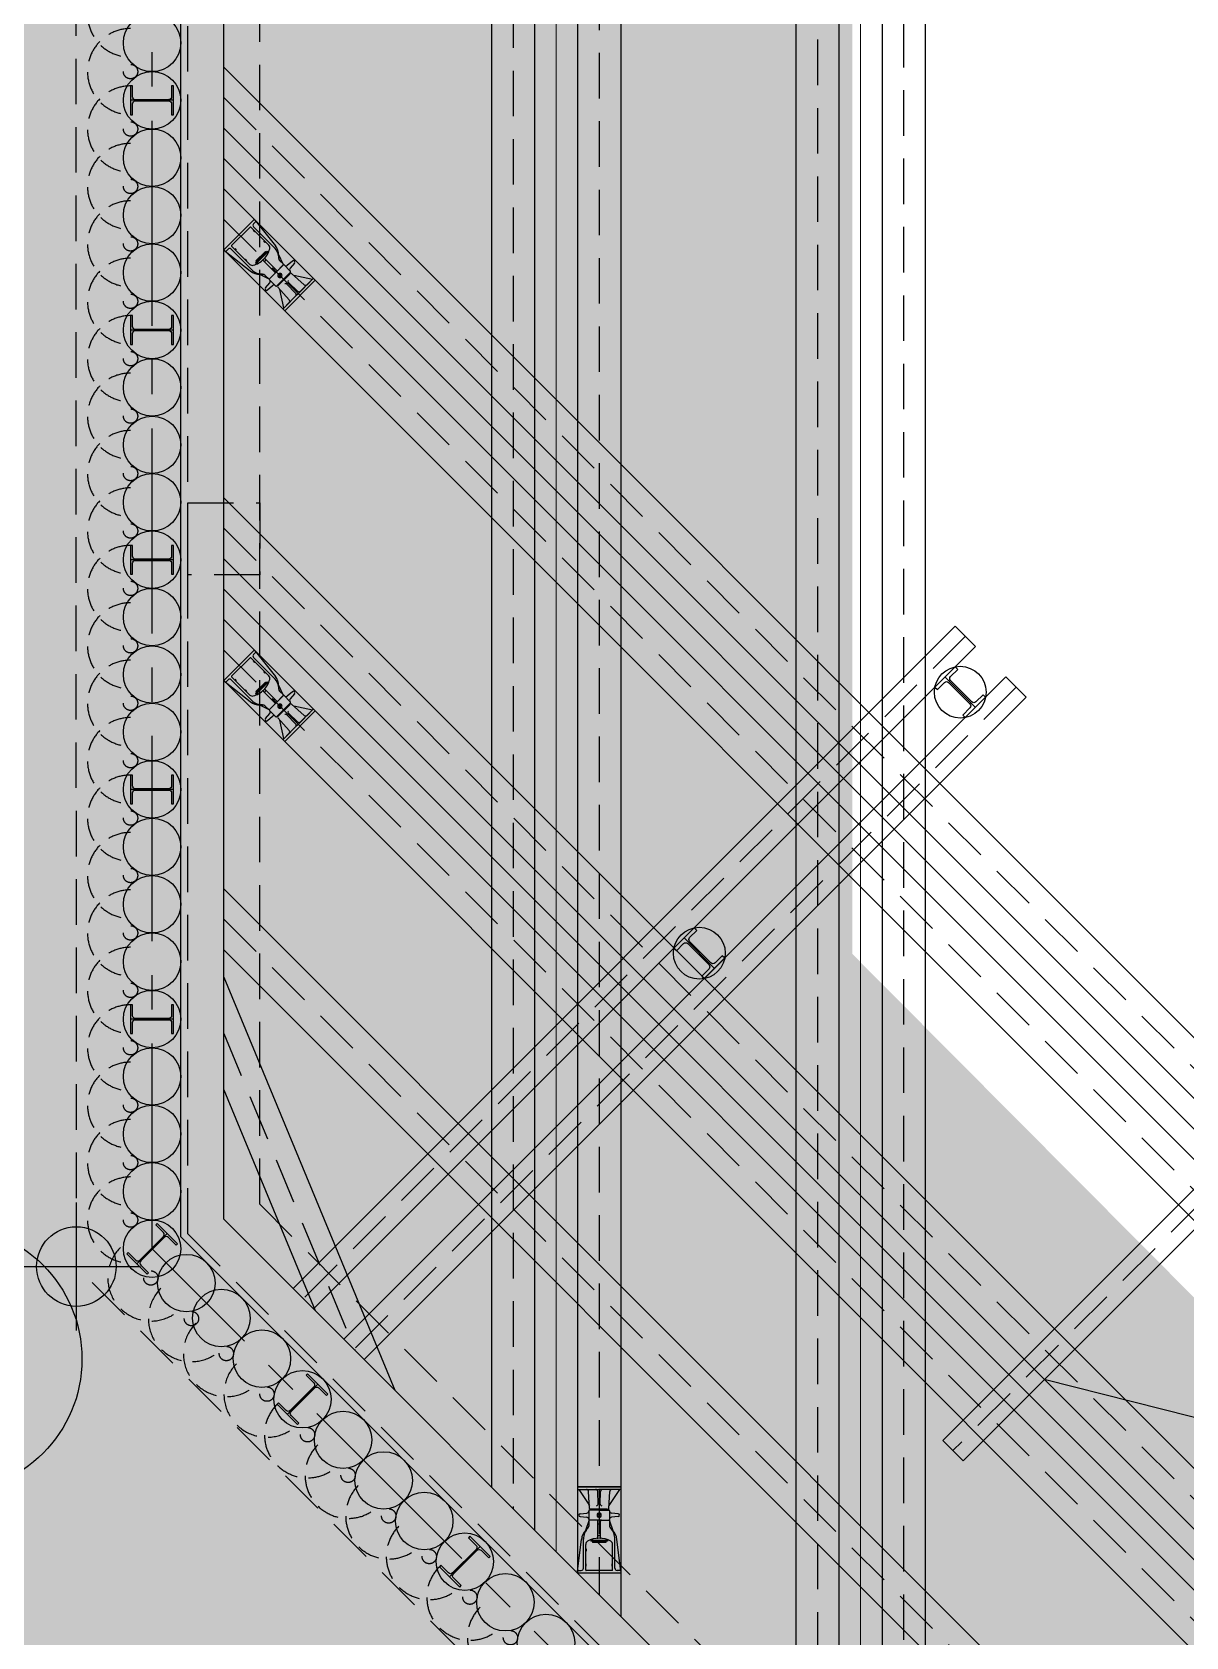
# Model space of a CAD drawing. Header units: millimetres. Extents: x 1073475 to 2890243, y -1340830 to -367733.
# Drawn here: x 2433435 to 2434843, y -381705 to -379747 of the extents above; entities that cross this region are included whole.
import ezdxf

# ---------------------------------------------------------------- set-up
doc = ezdxf.new("R2010")
doc.units = ezdxf.units.MM
doc.header["$LTSCALE"] = 50
for name, pattern in [('CENTER2', [28.575000000000003, 19.05, -3.175, 3.175, -3.175]), ('DASHED2', [9.524999999999999, 6.35, -3.175]), ('HIDDEN', [9.524999999999999, 6.35, -3.175]), ('HIDDEN2', [4.762499999999999, 3.175, -1.5875]), ('PHANTOM', [63.50000000000001, 31.75, -6.35, 6.35, -6.35, 6.35, -6.35])]:
    doc.linetypes.add(name, pattern=pattern)
doc.layers.add('_0', color=7, linetype='Continuous', lineweight=0)
for name, color, linetype in [('ANGLE', 1, 'Continuous'), ('CEN', 1, 'CENTER2'), ('CIP', 1, 'Continuous'), ('H-BEAM', 5, 'Continuous'), ('H-BEAM-상부', 173, 'Continuous'), ('HPILE-300x200', 3, 'Continuous'), ('NO', 2, 'Continuous'), ('POST PILE', 6, 'Continuous'), ('SGR', 8, 'Continuous'), ('ST-CEN', 1, 'HIDDEN'), ('ST-CEN(상부 H-BEAM)', 1, 'HIDDEN'), ('ST-CEN(하부 H-BEAM)', 1, 'HIDDEN'), ('STRUT', 3, 'Continuous'), ('WALE-1', 3, 'Continuous'), ('건축', 233, 'HIDDEN'), ('대지경계선', 6, 'PHANTOM'), ('유압JACK', 2, 'Continuous'), ('현황레벨', 7, 'Continuous')]:
    doc.layers.add(name, color=color, linetype=linetype)

# ---------------------------------------------------------------- blocks, each defined once
blk = doc.blocks.new('계측평면')
at = {"layer": '대지경계선', "const_width": 60}
for points in [[(-5832.864789650936, -5157.838007851467), (-176.0105391723773, 499.0162449463169), (26244.97474421638, 499.0162437151084), (26244.97474204407, -35090.00000623028), (1238.203021687295, -35090.00000797046), (-5832.864790286098, -28018.93219313674), (-5832.864789650936, -5157.838007851467)], [(26246.58817301044, -35088.38657526327), (1239.816452653671, -35088.38657700345), (-5831.251359319722, -28017.31876216973), (-5831.25135868456, -5156.224576884455), (-174.3971082060016, 500.6296759133293), (26246.58817518275, 500.6296746821208)]]:
    blk.add_lwpolyline(points, dxfattribs=at)
blk = doc.blocks.new('A$C1D3235D9')
at = {"layer": 'SGR', "linetype": 'HIDDEN2'}
blk.add_circle((0, 0), 50, dxfattribs=at)
blk.add_arc((0, 0), 300, 0, 180, dxfattribs=at)
blk = doc.blocks.new('A$C59AB4A79')
at = {"layer": '현황레벨'}
h = blk.add_hatch(color=251, dxfattribs=at)
h.paths.add_polyline_path([(-18377.83954585227, -23391.64887909684, 0.4142135623731262), (-18655.12285801116, -23668.93219125574), (-18377.83954585227, -23668.93219125574)])
h.paths.add_polyline_path([(-18377.83954585227, -23668.93219125574), (-18377.83954585227, -23946.21550341463, 0.4142135623730878), (-18100.55623369338, -23668.93219125574)])
at = {"layer": '_0', "color": 251}
for p, q in [((-12912.74171201722, 3275.126264072722), (-12912.74171200301, -27775.1262685617)), ((-15034.06205574772, 1153.805919843959), (-15034.06205573515, -25653.80592517531)), ((-17350.00001083105, -15949.9999985164), (-3550.000005690381, -29750.00000194577)), ((-17350.00001101405, -18949.9999979611), (-6550.000005690614, -29750.000001946))]:
    blk.add_line(p, q, dxfattribs=at)
at = {"layer": 'ANGLE', "color": 251, "ltscale": 0.2}
blk.add_line((-8187.258308259305, -25324.87373429455), (-11631.80195627897, -24456.06601764483), dxfattribs=at)
at = {"layer": 'CEN', "color": 251, "ltscale": 1.5}
for p, q in [((-17850.00001308275, -23544.97474941541), (-17850.00001170323, -955.0252555035986)), ((-11144.97475883481, -30250.00000257045), (-17850.00001308275, -23544.97474941541))]:
    blk.add_line(p, q, dxfattribs=at)
at = {"layer": 'CIP', "color": 251}
for centre in [(-17850.00001257053, -15144.97474941588), (-17850.00001259428, -15544.97474941541), (-17850.00001261872, -15944.97474941541), (-17850.00001264317, -16344.97474941541), (-17850.00001266762, -16744.97474941541), (-17850.00001269206, -17144.97474941588), (-17850.00001271651, -17544.97474941588), (-17850.00001274096, -17944.97474941588), (-17850.00001276541, -18344.97474941588), (-17850.00001278962, -18744.97474941541), (-17850.00001281407, -19144.97474941541), (-17850.00001283851, -19544.97474941541), (-17850.00001286296, -19944.97474941541), (-17850.00001288718, -20344.97474941565), (-17850.00001291162, -20744.97474941565), (-17850.00001293607, -21144.97474941565), (-17850.00001296052, -21544.97474941565), (-17850.00001298496, -21944.97474941565), (-17850.00001300941, -22344.97474941565), (-17850.00001303386, -22744.97474941565), (-17850.00001305831, -23144.97474941565), (-17850.00001308299, -23544.97474941565), (-17611.11271992233, -23783.86204253696), (-17367.51443378348, -24027.46032863646), (-17084.67172128614, -24310.3030410877), (-16801.82900878857, -24593.14575353928), (-16518.986296291, -24875.98846599087), (-16236.14358379319, -25158.83117844246), (-15953.30087129562, -25441.67389089405), (-15670.45815879758, -25724.5166033454), (-15387.61544630001, -26007.35931579699), (-15104.77273380221, -26290.20202824858)]:
    blk.add_circle(centre, 200, dxfattribs=at)
at = {"layer": 'H-BEAM', "color": 251}
for p, q in [((-16866.29510213109, -23821.57287907728), (-12253.12230038201, -19208.400077331)), ((-12253.12230038201, -19208.400077331), (-12111.70094414498, -19349.82143356849)), ((-12111.70094414498, -19349.82143356849), (-16724.87374588009, -23962.99423530523)), ((-11899.56890978874, -19561.95346792426), (-16512.74171151011, -24175.12626964075)), ((-11758.14755355124, -19703.37482416176), (-11899.56890978874, -19561.95346792426)), ((-16371.32035525795, -24316.54762586998), (-11758.14755355124, -19703.37482416176))]:
    blk.add_line(p, q, dxfattribs=at)
at = {"layer": 'H-BEAM-상부', "color": 251}
for p, q in [((-9919.669921694789, -22461.09127061849), (-12338.90873714932, -24880.33008607128)), ((-12197.48738091043, -25021.75144231017), (-9778.248565457761, -22602.51262685552)), ((-12338.90873714932, -24880.33008607128), (-12197.48738091043, -25021.75144231017))]:
    blk.add_line(p, q, dxfattribs=at)
at = {"layer": 'HPILE-300x200', "color": 251}
for p, q in [((-17700.00001259428, -15544.97474942461), (-18000.00001259428, -15544.97474940622)), ((-17700.00001269206, -17144.97474942508), (-18000.00001269206, -17144.97474940668)), ((-17700.00001278962, -18744.97474942461), (-18000.00001278962, -18744.97474940622)), ((-17700.00001288718, -20344.97474942484), (-18000.00001288718, -20344.97474940645)), ((-17700.00001298496, -21944.97474942484), (-18000.00001298496, -21944.97474940645)), ((-17743.93399591348, -23438.9087322288), (-17956.06603025203, -23651.04076660203)), ((-17771.15760698728, -23459.76838227606), (-17935.20638020942, -23623.81715552462)), ((-17928.84241917823, -23630.18111655477), (-17764.79364595609, -23466.13234330621)), ((-17814.64467403782, -23368.19805411587), (-17824.54416897357, -23378.09754905326)), ((-17824.54416897357, -23378.09754905326), (-17771.15760698961, -23431.48411102861)), ((-17673.22331778891, -23509.61941034172), (-17814.64467403782, -23368.19805411587)), ((-17736.50937470864, -23466.13234330388), (-17683.12281272491, -23519.51890527911)), ((-18016.8772134406, -23570.43059355172), (-18026.77670837659, -23580.33008848911)), ((-18026.77670837659, -23580.33008848911), (-17885.35535212769, -23721.75144471496)), ((-17963.49065145687, -23623.81715552695), (-18016.8772134406, -23570.43059355172)), ((-17683.12281272491, -23519.51890527911), (-17673.22331778891, -23509.61941034172)), ((-17875.45585719193, -23711.85194977757), (-17928.8424191759, -23658.46538780222)), ((-17885.35535212769, -23721.75144471496), (-17875.45585719193, -23711.85194977757)), ((-16695.7629916193, -24487.07973635255), (-16907.89502595784, -24699.21177072579)), ((-15564.39214162831, -25618.45058615867), (-15776.52417596686, -25830.5826205319))]:
    blk.add_line(p, q, dxfattribs=at)
for points in [[(-18000.00001260033, -15644.97474940622), (-17986.00001260033, -15644.97474940715), (-17986.00001259567, -15569.47474940715, -0.414213562373095), (-17966.00001259451, -15549.47474940831), (-17734.00001259451, -15549.47474942252, -0.414213562373095), (-17714.00001259567, -15569.47474942368), (-17714.00001260033, -15644.97474942368), (-17700.00001260033, -15644.97474942461), (-17700.00001258822, -15444.97474942461), (-17714.00001258822, -15444.97474942368), (-17714.00001259288, -15520.47474942368, -0.414213562373095), (-17734.00001259404, -15540.47474942252), (-17966.00001259404, -15540.47474940831, -0.414213562373095), (-17986.00001259288, -15520.47474940715), (-17986.00001258822, -15444.97474940715), (-18000.00001258822, -15444.97474940622)], [(-18000.00001269812, -17244.97474940668), (-17986.00001269812, -17244.97474940761), (-17986.00001269346, -17169.47474940761, -0.414213562373095), (-17966.0000126923, -17149.47474940878), (-17734.0000126923, -17149.47474942298, -0.414213562373095), (-17714.00001269346, -17169.47474942415), (-17714.00001269812, -17244.97474942415), (-17700.00001269812, -17244.97474942508), (-17700.00001268601, -17044.97474942508), (-17714.00001268601, -17044.97474942415), (-17714.00001269067, -17120.47474942415, -0.414213562373095), (-17734.00001269183, -17140.47474942298), (-17966.00001269183, -17140.47474940878, -0.414213562373095), (-17986.00001269067, -17120.47474940761), (-17986.00001268601, -17044.97474940761), (-18000.00001268601, -17044.97474940668)], [(-18000.00001279567, -18844.97474940622), (-17986.00001279567, -18844.97474940715), (-17986.00001279102, -18769.47474940715, -0.414213562373095), (-17966.00001278985, -18749.47474940831), (-17734.00001278985, -18749.47474942252, -0.414213562373095), (-17714.00001279102, -18769.47474942368), (-17714.00001279567, -18844.97474942368), (-17700.00001279567, -18844.97474942461), (-17700.00001278357, -18644.97474942461), (-17714.00001278357, -18644.97474942368), (-17714.00001278822, -18720.47474942368, -0.414213562373095), (-17734.00001278939, -18740.47474942252), (-17966.00001278939, -18740.47474940831, -0.414213562373095), (-17986.00001278822, -18720.47474940715), (-17986.00001278357, -18644.97474940715), (-18000.00001278357, -18644.97474940622)], [(-18000.00001289323, -20444.97474940645), (-17986.00001289323, -20444.97474940738), (-17986.00001288857, -20369.47474940738, -0.414213562373095), (-17966.00001288741, -20349.47474940855), (-17734.00001288741, -20349.47474942275, -0.414213562373095), (-17714.00001288857, -20369.47474942391), (-17714.00001289323, -20444.97474942391), (-17700.00001289323, -20444.97474942484), (-17700.00001288112, -20244.97474942484), (-17714.00001288112, -20244.97474942391), (-17714.00001288578, -20320.47474942391, -0.414213562373095), (-17734.00001288694, -20340.47474942275), (-17966.00001288694, -20340.47474940855, -0.414213562373095), (-17986.00001288578, -20320.47474940738), (-17986.00001288112, -20244.97474940738), (-18000.00001288112, -20244.97474940645)], [(-18000.00001299102, -22044.97474940645), (-17986.00001299102, -22044.97474940738), (-17986.00001298636, -21969.47474940738, -0.414213562373095), (-17966.0000129852, -21949.47474940855), (-17734.0000129852, -21949.47474942275, -0.414213562373095), (-17714.00001298636, -21969.47474942391), (-17714.00001299102, -22044.97474942391), (-17700.00001299102, -22044.97474942484), (-17700.00001297891, -21844.97474942484), (-17714.00001297891, -21844.97474942391), (-17714.00001298357, -21920.47474942391, -0.414213562373095), (-17734.00001298473, -21940.47474942275), (-17966.00001298473, -21940.47474940855, -0.414213562373095), (-17986.00001298357, -21920.47474940738), (-17986.00001297891, -21844.97474940738), (-18000.00001297891, -21844.97474940645)], [(-16837.18434783351, -24769.92244883871), (-16827.28485289775, -24760.02295390132), (-16880.67141488171, -24706.63639192597, -0.414213562373095), (-16880.67141488404, -24678.35212067852), (-16716.6226416619, -24514.30334742996, -0.414213562373095), (-16688.33837041445, -24514.30334742763), (-16634.95180843072, -24567.68990940286), (-16625.05231349473, -24557.79041446547), (-16766.47366974363, -24416.36905823962), (-16776.37316467939, -24426.26855317701), (-16722.98660269543, -24479.65511515236, -0.414213562373095), (-16722.9866026931, -24507.93938639981), (-16887.03537591523, -24671.98815964838, -0.414213562373095), (-16915.31964716269, -24671.9881596507), (-16968.70620914642, -24618.60159767547), (-16978.60570408241, -24628.50109261286)], [(-15705.81349784252, -25901.29329864483), (-15695.91400290676, -25891.39380370744), (-15749.30056489073, -25838.00724173209, -0.414213562373095), (-15749.30056489306, -25809.72297048464), (-15585.25179167092, -25645.67419723608, -0.414213562373095), (-15556.96752042347, -25645.67419723375), (-15503.58095843974, -25699.06075920898), (-15493.68146350374, -25689.16126427159), (-15635.10281975265, -25547.73990804574), (-15645.00231468841, -25557.63940298313), (-15591.61575270444, -25611.02596495848, -0.414213562373095), (-15591.61575270211, -25639.31023620593), (-15755.66452592425, -25803.35900945449, -0.414213562373095), (-15783.9487971717, -25803.35900945682), (-15837.33535915543, -25749.97244748159), (-15847.23485409142, -25759.87194241898)]]:
    blk.add_lwpolyline(points, format="xyb", close=True, dxfattribs=at)
for centre, radius, start, end in [((-17785.29974261206, -23445.6262466535), 19.99999999991077, 315.0000000047165, 45), ((-17750.65151033108, -23480.27447892877), 20.00000000007541, 45, 135.0000000047165), ((-17949.34851583443, -23609.67501990206), 20.00000000007541, 225, 315.0000000047165), ((-17914.70028355345, -23644.32325217733), 19.99999999991077, 135.0000000047165, 225)]:
    blk.add_arc(centre, radius, start, end, dxfattribs=at)
at = {"layer": 'NO', "color": 251}
blk.add_circle((-19265.23685887526, -24313.84199018055), 926.76234881814, dxfattribs=at)
at = {"layer": 'POST PILE', "color": 251}
for p, q in [((-12111.70094414405, -19774.08550228155), (-12323.83297849982, -19561.95346792554)), ((-13929.89899559249, -21592.28355372872), (-14142.03102994827, -21380.15151937271))]:
    blk.add_line(p, q, dxfattribs=at)
for points in [[(-12394.54365661857, -19632.66414604418), (-12376.865987089, -19650.34181557386), (-12327.01495901519, -19600.49078750028, -0.414213562373095), (-12298.73068776773, -19600.49078750028), (-12150.23826371855, -19748.98321154935, -0.414213562373095), (-12150.23826371855, -19777.26748279692), (-12200.08929179236, -19827.1185108705), (-12182.41162226256, -19844.79618040018), (-12040.9902660253, -19703.37482416292), (-12058.66793555487, -19685.69715463324), (-12108.51896362868, -19735.54818270681, -0.414213562373095), (-12136.80323487613, -19735.54818270681), (-12285.29565892532, -19587.05575865775, -0.414213562373095), (-12285.29565892532, -19558.77148741018), (-12235.4446308515, -19508.9204593366), (-12253.12230038131, -19491.24278980691)], [(-14212.74170806701, -21450.86219749134), (-14195.06403853744, -21468.53986702103), (-14145.21301046363, -21418.68883894745, -0.414213562373095), (-14116.92873921618, -21418.68883894745), (-13968.436315167, -21567.18126299651, -0.414213562373095), (-13968.436315167, -21595.46553424408), (-14018.28734324081, -21645.31656231766), (-14000.60967371101, -21662.99423184735), (-13859.18831747374, -21521.57287561009), (-13876.86598700332, -21503.8952060804), (-13926.71701507713, -21553.74623415398, -0.414213562373095), (-13955.00128632458, -21553.74623415398), (-14103.49371037376, -21405.25381010491, -0.414213562373095), (-14103.49371037376, -21376.96953885735), (-14053.64268229995, -21327.11851078377), (-14071.32035182975, -21309.44084125408)]]:
    blk.add_lwpolyline(points, format="xyb", close=True, dxfattribs=at)
for centre in [(-12217.76696132193, -19668.01948510355), (-14035.96501277038, -21486.21753655071)]:
    blk.add_circle(centre, 180.2775637731995, dxfattribs=at)
at = {"layer": 'SGR', "color": 251, "linetype": 'HIDDEN2'}
for centre in [(-17858.6000933398, -23748.50670349761), (-17575.75738084246, -24031.34941594955), (-17332.15909470408, -24274.94770204811), (-17049.31638220581, -24557.79041450052)]:
    blk.add_circle(centre, 50, dxfattribs=at)
for centre in [(-17858.6000933398, -23748.50670349761), (-17575.75738084246, -24031.34941594955), (-17332.15909470408, -24274.94770204811), (-17049.31638220581, -24557.79041450052)]:
    blk.add_arc(centre, 300, 135.0000000047165, 315.0000000047165, dxfattribs=at)
at = {"layer": 'ST-CEN', "color": 251}
for p, q in [((-12612.74171201838, 3575.126264142105), (-12612.74171200255, -28075.1262685135)), ((-13212.74171201861, 2975.126264001708), (-13212.74171200232, -27475.12626861106)), ((-14734.06205574842, 1453.805919913808), (-14734.06205573515, -25953.80592512665)), ((-15334.06205574865, 853.8059197724797), (-15334.06205573445, -25353.80592522444)), ((-17350.00001080474, -15525.73592985724), (-3125.735936953221, -29750.00000194507)), ((-17350.00001085689, -16374.26406717603), (-3974.26407442824, -29750.00000194646)), ((-17350.00001098798, -18525.73592930217), (-6125.735936952988, -29750.00000194507)), ((-17350.00001103966, -19374.26406662143), (-6974.264074428473, -29750.0000019467)), ((-17350.00001294259, -21249.99999574805), (-8850.000005690381, -29750.00000194577)), ((-17350.00001296448, -22044.97474946477), (-16435.78645062493, -24252.08153053559))]:
    blk.add_line(p, q, dxfattribs=at)
at = {"layer": 'ST-CEN(상부 H-BEAM)', "color": 251}
blk.add_line((-9848.959243576508, -22531.80194873724), (-12268.19805902778, -24951.04076419258), dxfattribs=at)
at = {"layer": 'ST-CEN(하부 H-BEAM)', "color": 251}
for p, q in [((-12182.41162226326, -19279.11075544974), (-16795.58442400652, -23892.28355719033)), ((-11828.85823166999, -19632.66414604301), (-16442.03103337996, -24245.83694775926))]:
    blk.add_line(p, q, dxfattribs=at)
at = {"layer": 'STRUT', "color": 251}
for p, q in [((-12462.74171201815, 3725.126264177496), (-12462.74171200232, -28225.12626848905)), ((-12762.74171201815, 3425.126264107181), (-12762.74171200278, -27925.12626853772)), ((-13062.74171201861, 3125.126264036167), (-13062.74171200232, -27625.12626858708)), ((-13362.74171201838, 2825.126263965853), (-13362.74171200255, -27325.12626863574)), ((-14584.06205574842, 1603.805919948965), (-14584.06205573445, -26103.80592510221)), ((-14884.06205574796, 1303.805919878185), (-14884.06205573422, -25803.80592515133)), ((-15184.06205574865, 1003.80591980787), (-15184.06205573468, -25503.80592520023)), ((-15484.06205574889, 703.8059197377879), (-15484.06205573422, -25203.80592524935)), ((-17350.00001079193, -15313.60389552778), (-2913.603902584175, -29750.00000194437)), ((-17350.00001081778, -15737.8679641874), (-3337.867971321801, -29750.00000194507)), ((-17350.00001084385, -16162.13203284633), (-3762.132040059427, -29750.00000194553)), ((-17350.00001086923, -16586.39610150573), (-4186.396108797053, -29750.000001946)), ((-17350.00001097494, -18313.60389497271), (-5913.603902584175, -29750.00000194483)), ((-17350.00001100102, -18737.86796363187), (-6337.867971322034, -29750.0000019453)), ((-17350.00001102686, -19162.13203229103), (-6762.13204005966, -29750.00000194577)), ((-17350.0000110527, -19586.39610095066), (-7186.396108797286, -29750.00000194623)), ((-17350.00001292978, -21037.86796141812), (-8637.867971322034, -29750.0000019453)), ((-17350.00001295516, -21462.13203007774), (-9062.132040059892, -29750.00000194577))]:
    blk.add_line(p, q, dxfattribs=at)
at = {"layer": 'STRUT', "color": 251, "ltscale": 0.2}
for p, q in [((-17350.00001294073, -21653.00586006441), (-16158.62259089923, -24529.24539021589)), ((-17350.00001298846, -22436.9436388649), (-16712.95031035016, -23974.91767085576))]:
    blk.add_line(p, q, dxfattribs=at)
at = {"layer": 'WALE-1', "color": 251}
for p, q in [((-17650.0000130774, -23462.13203693647), (-17650.00001170812, -1037.867967969971)), ((-17350.00001306995, -23337.86796821724), (-17350.00001171627, -1162.132036668714)), ((-10937.86797767249, -29750.00000257068), (-17350.00001306995, -23337.86796821724)), ((-11062.13204637007, -30050.00000257068), (-17650.0000130774, -23462.13203693647))]:
    blk.add_line(p, q, dxfattribs=at)
at = {"layer": '건축', "color": 251}
for p, q in [((-18377.83954585204, -23668.93219125585), (-18377.83954521641, -807.8380059705814)), ((-17600.00001307623, -23441.42135881667), (-17600.00001170998, -1058.578646086506)), ((-17100.00001306366, -23234.3145776178), (-17100.00001172256, -1265.685427251388)), ((-17600.00001279591, -18850.00000131724), (-17600.00001276541, -18350.00000131724)), ((-17600.00001276541, -18350.00000131724), (-17100.00001276541, -18350.00000134774)), ((-17100.00001276541, -18350.00000134774), (-17100.00001279591, -18850.00000134774)), ((-17100.00001279591, -18850.00000134774), (-17600.00001279591, -18850.00000131724)), ((-17100.00001306366, -23234.3145776178), (-10834.31458709086, -29500.00000257033)), ((-17600.00001307623, -23441.42135881667), (-11041.42136825388, -30000.00000257068)), ((-11306.77173387818, -30740.0000060898), (-18377.83954585204, -23668.93219125585))]:
    blk.add_line(p, q, dxfattribs=at)
at = {"layer": '대지경계선', "const_width": 60}
blk.add_lwpolyline([(13699.99998647836, -30740.00000434951), (-11306.77173387841, -30740.00000608969), (-18377.83954585181, -23668.93219125597), (-18377.83954521664, -807.8380059706978), (-12720.98529473809, 4849.016246827086), (13699.99998865067, 4849.016245595878)], dxfattribs=at)
at = {"layer": '유압JACK', "color": 251}
for p, q in [((-17350.00001086923, -16586.39610150573), (-17137.86797647341, -16374.26406710548)), ((-17295.55278871115, -16557.40472352563), (-17166.8593545577, -16428.71128936938)), ((-17162.6167138312, -16428.71128936647), (-17036.42302589794, -16554.90497738158)), ((-17128.67558837403, -16390.52752318489), (-17142.81772401859, -16404.66965882981)), ((-17142.81772396667, -16425.88286223286), (-16993.56713091349, -16575.13345528289)), ((-17128.67558837729, -16383.45645536971), (-17137.86797647341, -16374.26406710548)), ((-17128.67558837729, -16383.45645536971), (-16990.43994029844, -16558.42907082138)), ((-17143.52483075811, -16447.80317239708), (-17146.35325788287, -16450.63159952185)), ((-17146.35325788287, -16450.63159952185), (-17135.74665615638, -16461.23820133239)), ((-17132.91822901065, -16458.40977418656), (-17135.74665615638, -16461.23820133239)), ((-17069.2786187341, -16522.04938446183), (-17072.10704587982, -16524.87781160767)), ((-17061.50044415146, -16535.48441325151), (-17072.10704587982, -16524.87781160767)), ((-17058.67201702669, -16532.65598612675), (-17061.50044415146, -16535.48441325151)), ((-17340.8076227312, -16595.58848972793), (-17350.00001086923, -16586.39610150573)), ((-17340.8076227312, -16595.58848972793), (-17165.83500715322, -16733.8241379268)), ((-17333.73655491602, -16595.58848973108), (-17319.59441931359, -16581.4463541283)), ((-17298.38121584733, -16581.44635411655), (-17149.13062279415, -16730.6969471667)), ((-17295.55278871395, -16561.64736425201), (-17169.35910078068, -16687.84105226712)), ((-17276.46090557775, -16580.7392472194), (-17273.63247849513, -16577.91082013678)), ((-17273.63247849513, -16577.91082013678), (-17263.02587676863, -16588.51742194733)), ((-17265.8543038934, -16591.3458490721), (-17263.02587676863, -16588.51742194733)), ((-17202.21469361684, -16654.98545934726), (-17199.38626649207, -16652.15703222249)), ((-17188.77966476372, -16662.76363386645), (-17199.38626649207, -16652.15703222249)), ((-17128.53038055357, -16677.46766848047), (-17047.21310067782, -16596.15038876771)), ((-17126.55426803161, -16664.17784741579), (-17060.08623055858, -16597.70980994147)), ((-17124.99484664644, -16681.00320255617), (-17043.67756680888, -16599.68592255225)), ((-17123.01873412332, -16667.71338140836), (-17057.96491023386, -16602.65955751739)), ((-17121.18025647569, -16677.1886123853), (-17050.89384242124, -16606.90219824715)), ((-17120.89741376042, -16669.83470168698), (-17055.84358987072, -16604.78087779612)), ((-17062.75971641322, -16648.7764395409), (-16982.65803804714, -16728.87811790523)), ((-17056.55069669243, -16601.24534397607), (-17060.08623055858, -16597.70980994147)), ((-17057.96491023386, -16602.65955751739), (-17056.55069669243, -16601.24534397607)), ((-17055.84358987072, -16604.78087779612), (-17057.96491023386, -16602.65955751739)), ((-17055.84358987072, -16604.78087779612), (-17054.42937628739, -16603.36666421266)), ((-17050.92541127396, -16606.93376701733), (-17054.46094518504, -16603.39823327493)), ((-17050.89384242124, -16606.90219824715), (-17054.42937628739, -16603.36666421266)), ((-17050.64256864158, -16606.65092438494), (-17054.17810251052, -16603.1153906004)), ((-17050.89384242124, -16606.90219824715), (-17047.07546579768, -16603.08382154116)), ((-17042.70343064959, -16611.69849737629), (-17049.19678610121, -16605.20514200919)), ((-17043.67756680888, -16599.68592255225), (-17047.21310067782, -16596.15038876771)), ((-17041.27473309496, -16608.88455441245), (-17047.07546579768, -16603.08382154116)), ((-16935.98899046844, -16685.74460439954), (-16967.2214896013, -16621.53491781442)), ((-16967.12475137971, -16643.34125986882), (-16967.12475139392, -16626.14718903915)), ((-17191.60809184634, -16665.59206094907), (-17188.77966476372, -16662.76363386645)), ((-17124.99484664644, -16681.00320255617), (-17128.53038055357, -16677.46766848047)), ((-17123.01873412332, -16667.71338140836), (-17126.55426803161, -16664.17784741579)), ((-17119.4832001559, -16668.42048808245), (-17121.60452056094, -16666.29916784598)), ((-17117.74700209731, -16673.75535800681), (-17121.28253600537, -16670.21982401446)), ((-17115.37952376995, -16682.98934500664), (-17121.18025647569, -16677.1886123853)), ((-17117.36187985213, -16673.37023567932), (-17120.89741376042, -16669.83470168698)), ((-17112.5655806195, -16681.5606475122), (-17119.05893615144, -16675.06729189621)), ((-17038.51947377971, -16788.27508754819), (-17102.72916036658, -16757.04258850019)), ((-17080.9228181052, -16757.13932684355), (-17098.11688893498, -16757.13932682981)), ((-17075.48763847444, -16661.50436160236), (-16995.38596010837, -16741.60603996681)), ((-17067.39045269857, -16669.60154737812), (-17054.66253063735, -16656.87362531666)), ((-17034.98393983045, -16791.81062158174), (-17063.73198156571, -16763.06257984706)), ((-16995.38596010534, -16752.21264185593), (-17034.98393983045, -16791.81062158174)), ((-16983.71869819285, -16740.5453797786), (-17032.15551270568, -16788.98219445697)), ((-17008.85741134151, -16728.13458890247), (-16996.12948928028, -16715.40666684101)), ((-16995.38596010534, -16752.21264185593), (-16932.4534565995, -16689.2801381842)), ((-16983.71869819285, -16740.5453797786), (-16935.28188372427, -16692.10856530897)), ((-16973.39493922913, -16829.21657018957), (-16895.04750782577, -16750.86913894932)), ((-16969.1522985464, -16833.45921087218), (-16890.80486714304, -16755.11177963193)), ((-16932.4534565995, -16689.2801381842), (-16961.20149829378, -16660.53209649061)), ((-16934.22122354666, -16790.04285442387), (-16885.78440903686, -16741.60603999544)), ((-16929.97858282272, -16794.28549514769), (-16886.62854422512, -16750.93545654928)), ((-16887.33863452985, -16734.39496037934), (-16929.62502946402, -16692.10856531968)), ((-16928.91792265023, -16692.81567221775), (-16929.62502946402, -16692.10856531968)), ((-16928.07080396335, -16693.66279090452), (-16929.62502946402, -16692.10856531968)), ((-16872.34938018373, -16664.53140094143), (-16907.77506860718, -16694.50698333164)), ((-16892.92618750571, -16757.23309982999), (-16897.16882818844, -16752.99045914738)), ((-16890.80486714304, -16755.11177963193), (-16895.04750782577, -16750.86913894932)), ((-16858.20724454708, -16678.67353657784), (-16888.18282710225, -16714.0992249205)), ((-16885.7844090478, -16735.94918573508), (-16887.33863452985, -16734.39496037934)), ((-16878.37111989106, -16750.71922837244), (-16790.48597466084, -16829.85136853298)), ((-16732.69579093321, -16792.16417490912), (-16862.37994470703, -16765.11774706503)), ((-17059.73267719545, -16851.91469787445), (-17029.75709466031, -16816.48900946951)), ((-17045.59054155857, -16866.05683351087), (-17010.16485311417, -16836.08125109947)), ((-17031.44840596127, -16795.34615536639), (-17032.15551273595, -16794.63904867612)), ((-16989.86911777873, -16836.92544354801), (-17032.15551273595, -16794.63904867612)), ((-17030.60128719127, -16796.19327405212), (-17032.15551273595, -16794.63904867612)), ((-16988.31489227852, -16838.47966913262), (-16989.86911777873, -16836.92544354801)), ((-16934.22122354666, -16790.04285442387), (-16982.65803801827, -16838.47966914345)), ((-16973.54484976456, -16845.89295816538), (-16894.41270956188, -16933.77810351853)), ((-16969.1522985464, -16833.45921087218), (-16973.39493922913, -16829.21657018957)), ((-16929.97858282272, -16794.28549514769), (-16973.32862144336, -16837.63553393376)), ((-16967.03097818373, -16831.33789067413), (-16971.27361886646, -16827.09524999151)), ((-16932.09990318352, -16991.56828716362), (-16959.14633103134, -16861.88413347374)), ((-16925.73594218609, -17010.66017018014), (-16713.60390779004, -16798.5281357799)), ((-16713.60390779004, -16798.5281357799), (-16925.73594218609, -17010.66017018014)), ((-16910.53664479079, -16824.65383439383), (-16849.61144562275, -16888.33583013539)), ((-16899.61024365947, -16813.72743317997), (-16835.92824808322, -16874.65263234871)), ((-16729.86736378749, -16789.33574776328), (-16839.90533815301, -16899.37372213113)), ((-16729.86736378749, -16789.33574776328), (-16814.95224136533, -16874.42062542518)), ((-16729.86736378749, -16789.33574776328), (-16769.84241385502, -16829.31079791393)), ((-16713.60390779004, -16798.5281357799), (-16722.79629597254, -16789.33574776631)), ((-16934.92833032948, -16994.39671430946), (-16832.39784703637, -16891.86623093195)), ((-16934.92833032948, -16994.39671430946), (-16849.84345268924, -16909.31183666759)), ((-16934.92833032948, -16994.39671430946), (-16894.95328022074, -16954.42166419991)), ((-16925.73594218609, -17010.66017018014), (-16934.92833032622, -17001.46778212441)), ((-17350.0000110527, -19586.39610095066), (-17137.86797665688, -19374.26406655042)), ((-17295.55278889462, -19557.40472297056), (-17166.85935474117, -19428.71128881432)), ((-17162.61671401467, -19428.71128881141), (-17036.42302608141, -19554.90497682651)), ((-17143.52483094158, -19447.80317184201), (-17146.35325806635, -19450.63159896678)), ((-17146.35325806635, -19450.63159896678), (-17135.74665633985, -19461.23820077733)), ((-17128.6755885575, -19390.52752262983), (-17142.81772420206, -19404.66965827474)), ((-17142.81772415014, -19425.88286167779), (-16993.56713109696, -19575.13345472782)), ((-17128.67558856076, -19383.45645481464), (-17137.86797665688, -19374.26406655042)), ((-17128.67558856076, -19383.45645481464), (-16990.43994048191, -19558.42907026631)), ((-17295.55278889742, -19561.64736369695), (-17169.35910096415, -19687.84105171205)), ((-17132.91822919413, -19458.40977363149), (-17135.74665633985, -19461.23820077733)), ((-17069.27861891757, -19522.04938390676), (-17072.10704606329, -19524.8778110526)), ((-17061.50044433493, -19535.48441269645), (-17072.10704606329, -19524.8778110526)), ((-17058.67201721016, -19532.65598557168), (-17061.50044433493, -19535.48441269645)), ((-17340.80762291467, -19595.58848917286), (-17350.0000110527, -19586.39610095066)), ((-17340.80762291467, -19595.58848917286), (-17165.83500733669, -19733.82413737173)), ((-17333.73655509949, -19595.58848917601), (-17319.59441949707, -19581.44635357324)), ((-17298.3812160308, -19581.44635356148), (-17149.13062297762, -19730.69694661163)), ((-17276.46090576123, -19580.73924666434), (-17273.6324786786, -19577.91081958171)), ((-17273.6324786786, -19577.91081958171), (-17263.0258769521, -19588.51742139226)), ((-17265.85430407687, -19591.34584851703), (-17263.0258769521, -19588.51742139226)), ((-17202.21469380031, -19654.98545879219), (-17199.38626667554, -19652.15703166742)), ((-17188.77966494719, -19662.76363331138), (-17199.38626667554, -19652.15703166742)), ((-17191.60809202981, -19665.592060394), (-17188.77966494719, -19662.76363331138)), ((-17128.53038073704, -19677.4676679254), (-17047.21310086129, -19596.15038821264)), ((-17126.55426821508, -19664.17784686072), (-17060.08623074205, -19597.7098093864)), ((-17123.0187343068, -19667.7133808533), (-17126.55426821508, -19664.17784686072)), ((-17124.99484682991, -19681.0032020011), (-17043.67756699235, -19599.68592199718)), ((-17123.0187343068, -19667.7133808533), (-17057.96491041733, -19602.65955696232)), ((-17119.48320033937, -19668.42048752739), (-17121.60452074441, -19666.29916729091)), ((-17117.74700228078, -19673.75535745174), (-17121.28253618884, -19670.2198234594)), ((-17121.18025665917, -19677.18861183024), (-17050.89384260471, -19606.90219769208)), ((-17120.89741394389, -19669.83470113191), (-17055.8435900542, -19604.78087724105)), ((-17117.36188003561, -19673.37023512425), (-17120.89741394389, -19669.83470113191)), ((-17075.48763865791, -19661.50436104729), (-16995.38596029184, -19741.60603941174)), ((-17067.39045288204, -19669.60154682305), (-17054.66253082082, -19656.87362476159)), ((-17062.75971659669, -19648.77643898583), (-16982.65803823061, -19728.87811735016)), ((-17056.5506968759, -19601.245343421), (-17060.08623074205, -19597.7098093864)), ((-17057.96491041733, -19602.65955696232), (-17056.5506968759, -19601.245343421)), ((-17055.8435900542, -19604.78087724105), (-17057.96491041733, -19602.65955696232)), ((-17055.8435900542, -19604.78087724105), (-17054.42937647086, -19603.36666365759)), ((-17050.92541145743, -19606.93376646226), (-17054.46094536851, -19603.39823271986)), ((-17050.89384260471, -19606.90219769208), (-17054.42937647086, -19603.36666365759)), ((-17050.64256882505, -19606.65092382987), (-17054.17810269399, -19603.11539004534)), ((-17050.89384260471, -19606.90219769208), (-17047.07546598115, -19603.0838209861)), ((-17042.70343083306, -19611.69849682122), (-17049.19678628468, -19605.20514145412)), ((-17043.67756699235, -19599.68592199718), (-17047.21310086129, -19596.15038821264)), ((-17041.27473327843, -19608.88455385738), (-17047.07546598115, -19603.0838209861)), ((-16935.98899065191, -19685.74460384448), (-16967.22148978477, -19621.53491725936)), ((-16967.12475156318, -19643.34125931375), (-16967.12475157739, -19626.14718848409)), ((-16932.45345678297, -19689.28013762913), (-16961.20149847725, -19660.53209593554)), ((-16872.3493803672, -19664.53140038636), (-16907.77506879065, -19694.50698277657)), ((-17124.99484682991, -19681.0032020011), (-17128.53038073704, -19677.4676679254)), ((-17115.37952395342, -19682.98934445158), (-17121.18025665917, -19677.18861183024)), ((-17112.56558080297, -19681.56064695714), (-17119.05893633491, -19675.06729134114)), ((-17038.51947396318, -19788.27508699312), (-17102.72916055005, -19757.04258794512)), ((-17080.92281828867, -19757.13932628848), (-17098.11688911845, -19757.13932627474)), ((-17034.98394001392, -19791.81062102667), (-17063.73198174918, -19763.06257929199)), ((-16995.38596028881, -19752.21264130087), (-17034.98394001392, -19791.81062102667)), ((-16983.71869837632, -19740.54537922353), (-17032.15551288915, -19788.9821939019)), ((-17008.85741152498, -19728.1345883474), (-16996.12948946375, -19715.40666628594)), ((-16995.38596028881, -19752.21264130087), (-16932.45345678297, -19689.28013762913)), ((-16983.71869837632, -19740.54537922353), (-16935.28188390774, -19692.1085647539)), ((-16973.3949394126, -19829.2165696345), (-16895.04750800924, -19750.86913839425)), ((-16969.15229872987, -19833.45921031712), (-16890.80486732651, -19755.11177907686)), ((-16934.22122373013, -19790.0428538688), (-16885.78440922033, -19741.60603944038)), ((-16929.97858300619, -19794.28549459262), (-16886.6285444086, -19750.93545599421)), ((-16887.33863471332, -19734.39495982428), (-16929.62502964749, -19692.10856476461)), ((-16928.9179228337, -19692.81567166268), (-16929.62502964749, -19692.10856476461)), ((-16928.07080414682, -19693.66279034945), (-16929.62502964749, -19692.10856476461)), ((-16892.92618768918, -19757.23309927492), (-16897.16882837191, -19752.99045859231)), ((-16890.80486732651, -19755.11177907686), (-16895.04750800924, -19750.86913839425)), ((-16858.20724473055, -19678.67353602278), (-16888.18282728572, -19714.09922436543)), ((-16885.78440923127, -19735.94918518001), (-16887.33863471332, -19734.39495982428)), ((-16878.37112007453, -19750.71922781738), (-16790.48597484431, -19829.85136797791)), ((-16732.69579111668, -19792.16417435405), (-16862.3799448905, -19765.11774650996)), ((-17059.73267737892, -19851.91469731939), (-17029.75709484378, -19816.48900891445)), ((-17045.59054174204, -19866.0568329558), (-17010.16485329764, -19836.0812505444)), ((-17031.44840614474, -19795.34615481133), (-17032.15551291942, -19794.63904812105)), ((-16989.8691179622, -19836.92544299294), (-17032.15551291942, -19794.63904812105)), ((-17030.60128737474, -19796.19327349705), (-17032.15551291942, -19794.63904812105)), ((-16988.31489246199, -19838.47966857755), (-16989.8691179622, -19836.92544299294)), ((-16934.22122373013, -19790.0428538688), (-16982.65803820174, -19838.47966858838)), ((-16973.54484994803, -19845.89295761031), (-16894.41270974535, -19933.77810296346)), ((-16969.15229872987, -19833.45921031712), (-16973.3949394126, -19829.2165696345)), ((-16929.97858300619, -19794.28549459262), (-16973.32862162683, -19837.63553337869)), ((-16967.0309783672, -19831.33789011906), (-16971.27361904993, -19827.09524943645)), ((-16932.09990336699, -19991.56828660856), (-16959.14633121481, -19861.88413291867)), ((-16934.92833051295, -19994.3967137544), (-16832.39784721984, -19891.86623037688)), ((-16925.73594236956, -20010.66016962507), (-16713.60390797351, -19798.52813522483)), ((-16713.60390797351, -19798.52813522483), (-16925.73594236956, -20010.66016962507)), ((-16910.53664497426, -19824.65383383876), (-16849.61144580622, -19888.33582958032)), ((-16899.61024384294, -19813.7274326249), (-16835.92824826669, -19874.65263179364)), ((-16729.86736397096, -19789.33574720821), (-16839.90533833648, -19899.37372157606)), ((-16729.86736397096, -19789.33574720821), (-16814.9522415488, -19874.42062487011)), ((-16729.86736397096, -19789.33574720821), (-16769.84241403849, -19829.31079735886)), ((-16713.60390797351, -19798.52813522483), (-16722.79629615601, -19789.33574721124)), ((-16934.92833051295, -19994.3967137544), (-16849.84345287271, -19909.31183611252)), ((-16934.92833051295, -19994.3967137544), (-16894.95328040421, -19954.42166364484)), ((-16925.73594236956, -20010.66016962507), (-16934.92833050969, -20001.46778156934)), ((-14884.06205573399, -25203.80592519813), (-14884.06205561478, -25216.80592511687)), ((-14584.06205567438, -25203.80592519825), (-14884.06205573399, -25203.80592519813)), ((-14884.06205573399, -25203.80592519813), (-14584.06205567438, -25203.80592519825)), ((-14879.06205561478, -25221.8059251213), (-14758.73386773188, -25221.80592506321)), ((-14879.06205561478, -25221.8059251213), (-14723.44485988934, -25221.80592512141)), ((-14879.06205561478, -25221.8059251213), (-14822.5287975939, -25221.80592506321)), ((-14875.06205558497, -25221.8059251213), (-14802.48622357589, -25332.63118220342)), ((-14801.36004537088, -25354.1199408219), (-14807.54935461003, -25236.02088574658)), ((-14741.7881880377, -25324.58474037575), (-14743.73753747065, -25236.47414798697)), ((-14589.06205561478, -25221.80592512141), (-14734.06205570418, -25221.80592517962)), ((-14726.33592331153, -25324.58474031754), (-14724.38657375891, -25236.47414781235)), ((-14589.06205561478, -25221.80592512141), (-14709.39024352748, -25221.80592512141)), ((-14666.76406585914, -25354.1199408801), (-14660.57475655992, -25236.02088568837)), ((-14593.06205564458, -25221.80592512141), (-14665.63788759452, -25332.63118214521)), ((-14589.06205561478, -25221.80592512141), (-14645.59531363565, -25221.80592512141)), ((-14584.06205567438, -25203.80592519825), (-14584.06205561478, -25216.80592511699)), ((-14806.56205564481, -25369.80592516263), (-14806.56205555541, -25372.00393182912)), ((-14806.56205555541, -25372.00393182912), (-14806.56205564481, -25431.80592513748)), ((-14734.06205570442, -25365.80592520547), (-14802.56205564481, -25365.80592514726)), ((-14734.06205570442, -25359.80592515355), (-14795.36826821906, -25359.80592515355)), ((-14678.66205563885, -25359.80592515355), (-14789.46205559117, -25359.80592503713)), ((-14789.46205559117, -25359.80592503713), (-14789.46205559117, -25365.80592503084)), ((-14678.66205563885, -25365.80592514726), (-14789.46205559117, -25365.80592503084)), ((-14786.46205568057, -25359.80592515355), (-14786.46205568057, -25365.80592514726)), ((-14734.06205570442, -25359.80592515355), (-14672.75584304077, -25359.80592503713)), ((-14734.06205570442, -25365.80592520547), (-14665.56205558521, -25365.80592503084)), ((-14681.66205554944, -25359.80592503713), (-14681.66205554944, -25365.80592503084)), ((-14678.66205563885, -25359.80592515355), (-14678.66205563885, -25365.80592514726)), ((-14661.56205558521, -25369.80592504621), (-14661.56205564481, -25372.00393188733)), ((-14661.56205564481, -25372.00393188733), (-14661.56205558521, -25431.80592507927)), ((-14866.56205558521, -25390.80592505354), (-14820.31637343508, -25386.95211829373)), ((-14866.56205558521, -25410.80592507171), (-14820.31637349469, -25414.65973200661)), ((-14806.56205558521, -25440.80592504086), (-14829.88044845802, -25508.29374177288)), ((-14806.56205558521, -25429.60791829613), (-14806.56205564481, -25431.80592513748)), ((-14806.56205558521, -25430.80592503177), (-14806.56205564481, -25431.80592513748)), ((-14806.56205564481, -25435.80592515285), (-14806.56205564481, -25476.46179560793)), ((-14717.56205555541, -25435.80592503643), (-14806.56205564481, -25435.80592515285)), ((-14734.06205570442, -25435.80592515285), (-14802.56205564481, -25435.80592515285)), ((-14743.06205567461, -25556.5868050725), (-14743.06205567461, -25443.3059251596)), ((-14725.06205555541, -25462.35743407893), (-14743.06205555541, -25462.35743407893)), ((-14734.06205570442, -25435.80592515285), (-14665.56205558521, -25435.80592503643)), ((-14725.06205567461, -25556.5868050725), (-14725.06205567461, -25443.3059251596)), ((-14717.56205555541, -25435.80592503643), (-14661.56205558521, -25435.80592503643)), ((-14661.56205570442, -25429.60791835433), (-14661.56205558521, -25431.80592507927)), ((-14661.56205564481, -25430.80592514819), (-14661.56205558521, -25431.80592507927)), ((-14661.56205558521, -25435.80592503643), (-14661.56205558521, -25476.46179554972)), ((-14661.56205564481, -25440.80592515727), (-14638.2436627124, -25508.29374183121)), ((-14601.56205564481, -25390.80592511187), (-14647.80773776514, -25386.95211817732)), ((-14601.56205564481, -25410.80592513003), (-14647.80773782474, -25414.6597319484)), ((-14884.06205561501, -25790.80592511641), (-14858.08509686333, -25569.33423805051)), ((-14844.06205564481, -25770.80592509825), (-14844.06205564481, -25559.73371221242)), ((-14814.52944037062, -25492.80592518125), (-14826.68748444063, -25504.96396927093)), ((-14791.26741051418, -25577.8059251419), (-14791.26741045457, -25582.80592502991)), ((-14676.26741039497, -25577.80592502549), (-14791.26741051418, -25577.8059251419)), ((-14676.26741051418, -25582.80592514633), (-14791.26741045457, -25582.80592502991)), ((-14786.46205556137, -25569.60245016275), (-14786.46205568057, -25577.8059251419)), ((-14781.06205561501, -25577.8059250837), (-14786.46205568057, -25577.8059251419)), ((-14783.46205568057, -25568.62293374038), (-14783.46205562097, -25577.80592502549)), ((-14781.41741046053, -25577.8059251419), (-14781.41741040093, -25582.80592502991)), ((-14781.06205561501, -25577.8059250837), (-14781.06205573422, -25582.80592514633)), ((-14681.66205554944, -25577.80592502549), (-14781.06205561501, -25577.8059250837)), ((-14779.06205570442, -25582.80592514633), (-14781.06205573422, -25582.80592514633)), ((-14779.06205564481, -25585.8059251142), (-14781.06205561501, -25585.8059251142)), ((-14781.06205561501, -25585.8059251142), (-14781.06205573422, -25590.80592517706)), ((-14687.06205567461, -25590.80592517706), (-14781.06205573422, -25590.80592517706)), ((-14781.01741057378, -25577.8059251419), (-14781.01741045457, -25582.80592502991)), ((-14779.06205570442, -25582.80592514633), (-14779.06205564481, -25585.8059251142)), ((-14687.06205567461, -25582.80592514633), (-14779.06205570442, -25582.80592514633)), ((-14687.06205561501, -25585.8059251142), (-14779.06205564481, -25585.8059251142)), ((-14725.06205567461, -25545.13565513131), (-14743.06205567461, -25545.13565513131)), ((-14689.06205573422, -25582.80592514633), (-14689.06205561501, -25585.8059251142)), ((-14687.06205561501, -25577.8059250837), (-14687.06205567461, -25582.80592514633)), ((-14687.06205561501, -25585.8059251142), (-14687.06205567461, -25590.80592517706)), ((-14686.51741045457, -25577.80592502549), (-14686.51741051418, -25582.80592508812)), ((-14684.66205557925, -25568.62293362396), (-14684.66205563885, -25577.8059251419)), ((-14681.66205560905, -25569.60245022096), (-14681.66205554944, -25577.80592502549)), ((-14676.26741039497, -25577.80592502549), (-14676.26741051418, -25582.80592514633)), ((-14653.5946708594, -25492.80592500663), (-14641.43662678939, -25504.96396909642)), ((-14624.06205561501, -25770.80592509836), (-14624.06205561501, -25559.73371221253)), ((-14584.06205561501, -25790.80592511653), (-14610.03901436669, -25569.334237876)), ((-14828.06205564481, -25782.80592508591), (-14828.06205558521, -25604.3411000669)), ((-14828.06205567461, -25635.80592515948), (-14824.06205567461, -25635.8059251596)), ((-14828.06205564481, -25650.80592511478), (-14824.06205561501, -25650.8059251149)), ((-14824.06205567461, -25635.8059251596), (-14824.06205561501, -25650.8059251149)), ((-14644.06205567461, -25635.8059251596), (-14644.06205561501, -25650.8059251149)), ((-14640.06205573422, -25635.8059251596), (-14644.06205567461, -25635.8059251596)), ((-14640.06205561501, -25650.8059251149), (-14644.06205561501, -25650.8059251149)), ((-14640.06205561501, -25782.80592508602), (-14640.06205555541, -25604.34110006702)), ((-14884.06205561501, -25790.80592511641), (-14884.06205573422, -25803.80592515133)), ((-14584.06205567461, -25803.80592515145), (-14884.06205573422, -25803.80592515133)), ((-14879.06205561501, -25785.80592511175), (-14859.06205558521, -25785.80592511175)), ((-14828.06205564481, -25740.80592507101), (-14824.06205561501, -25740.80592507112)), ((-14828.06205567461, -25755.80592514272), (-14824.06205567461, -25755.80592514283)), ((-14643.06205564481, -25785.80592511187), (-14825.06205561501, -25785.80592511187)), ((-14824.06205567461, -25755.80592514283), (-14824.06205561501, -25740.80592507112)), ((-14644.06205567461, -25755.80592514283), (-14644.06205561501, -25740.80592507112)), ((-14640.06205561501, -25740.80592507112), (-14644.06205561501, -25740.80592507112)), ((-14640.06205573422, -25755.80592514283), (-14644.06205567461, -25755.80592514283)), ((-14589.06205561501, -25785.80592511187), (-14609.06205558521, -25785.80592511187)), ((-14584.06205561501, -25790.80592511653), (-14584.06205567461, -25803.80592515145))]:
    blk.add_line(p, q, dxfattribs=at)
for centre, radius, start, end in [((-17164.73803419387, -16430.83260956453), 2.999999999929059, 45, 135), ((-17132.21112224809, -16415.27626043162), 14.9999999996453, 135, 225), ((-17132.21112224017, -16386.99198915029), 4.999999999881765, 315, 45), ((-17337.27208882431, -16592.05295573862), 4.999999999881765, 225, 315), ((-17308.98781754286, -16592.05295573012), 14.9999999996453, 45, 135), ((-17293.43146838946, -16559.52604376292), 2.999999999929059, 135, 225), ((-17188.2139793518, -16536.05009879242), 163.9999999961219, 285.2376997159955, 315), ((-17188.2139793518, -16536.05009879242), 163.9999999961219, 315, 344.7623002986288), ((-17059.22418255033, -16645.24090576044), 4.999999999881765, 139.7518416999892, 225), ((-17054.10069540539, -16572.58264680707), 24.99999999940882, 344.7623002986288, 45), ((-17077.05679333746, -16647.20728463586), 109.9999999974013, 0.3602266100553036, 45), ((-17077.12475133664, -16626.14718898514), 109.9999999973988, 0, 37.99693040890948), ((-16947.05936264899, -16646.3899608457), 19.99999999952706, 180.3602266100553, 225), ((-17151.68143122899, -16670.16338263289), 24.99999999940882, 225, 285.2376997159955), ((-17098.11688898923, -16647.13932672038), 109.9999999973988, 232.0030695963468, 270), ((-17077.05679333746, -16647.20728463586), 109.9999999973988, 225, 269.6397734099966), ((-17079.02317242348, -16665.03989563382), 4.999999999881765, 45, 130.2481582949198), ((-17077.87411721027, -16777.20471549197), 19.99999999952706, 45, 89.63977340999655), ((-17000.68926096824, -16746.90934090898), 7.499999999822648, 315, 45), ((-16977.3547371882, -16723.57481704629), 7.499999999822648, 225, 315), ((-16958.96996091283, -16765.29411722673), 14.9999999996453, 135, 315), ((-16958.96996091283, -16765.29411722673), 14.9999999996453, 315, 135), ((-16958.96996091283, -16765.29411722673), 9.99999999976353, 135, 315), ((-16958.96996091283, -16765.29411722673), 9.99999999976353, 315, 135), ((-16932.45345658856, -16694.93699244445), 3.999999999905412, 45, 135), ((-16917.46420222265, -16683.05618899886), 14.9999999996453, 225, 310.2363582352459), ((-16876.73203281127, -16723.78835857811), 14.9999999996453, 139.7636417553537, 225), ((-16882.3859035424, -16755.17809723201), 5.999999999858119, 47.9999999663723, 135), ((-16888.61283617234, -16738.77761285985), 3.999999999905412, 315, 45), ((-16865.27831236552, -16671.60246875964), 9.99999999976353, 315, 135), ((-17052.66160937701, -16858.98576569266), 9.99999999976353, 135, 315), ((-17029.32708561118, -16791.81062155135), 3.999999999905412, 135, 225), ((-17041.20788893104, -16806.79987587442), 14.9999999996453, 319.7636417553537, 45), ((-17000.47571956064, -16847.53204541246), 14.9999999996453, 45, 130.2363582352459), ((-16985.48646515375, -16835.65124200785), 3.999999999905412, 225, 315), ((-16969.0859807604, -16841.87817461661), 5.999999999858119, 135, 222.0000000336277), ((-16917.76238406543, -16831.56677111879), 9.99999999976353, 43.73260100312448, 135), ((-16892.69730693661, -16806.50169407181), 9.99999999976353, 135, 226.2673989968755), ((-16825.55884309183, -16863.81402361463), 14.9999999996453, 226.2673989968755, 315), ((-16780.44901558151, -16818.70419610338), 14.9999999996453, 227.9999999663723, 315), ((-16726.3318298352, -16792.87128154677), 4.999999999881765, 45, 135), ((-16905.5598819491, -16943.81506255595), 14.9999999996453, 315, 42.00000003362771), ((-16860.45005441783, -16898.70523502375), 14.9999999996453, 315, 43.73260100312448), ((-16931.39279641933, -16997.93224813521), 4.999999999881765, 135, 225), ((-17164.73803437734, -19430.83260900946), 2.999999999929059, 45, 135), ((-17132.21112243156, -19415.27625987655), 14.9999999996453, 135, 225), ((-17132.21112242364, -19386.99198859523), 4.999999999881765, 315, 45), ((-17293.43146857293, -19559.52604320785), 2.999999999929059, 135, 225), ((-17054.10069558886, -19572.58264625201), 24.99999999940882, 344.7623002986288, 45), ((-17077.12475152011, -19626.14718843007), 109.9999999973988, 0, 37.99693040890948), ((-17337.27208900778, -19592.05295518355), 4.999999999881765, 225, 315), ((-17308.98781772633, -19592.05295517505), 14.9999999996453, 45, 135), ((-17188.21397953527, -19536.05009823735), 163.9999999961219, 285.2376997159955, 315), ((-17079.02317260695, -19665.03989507875), 4.999999999881765, 45, 130.2481582949198), ((-17188.21397953527, -19536.05009823735), 163.9999999961219, 315, 344.7623002986288), ((-17059.2241827338, -19645.24090520537), 4.999999999881765, 139.7518416999892, 225), ((-17077.05679352093, -19647.2072840808), 109.9999999974013, 0.3602266100553036, 45), ((-16947.05936283246, -19646.38996029063), 19.99999999952706, 180.3602266100553, 225), ((-16865.278312549, -19671.60246820457), 9.99999999976353, 315, 135), ((-17151.68143141246, -19670.16338207782), 24.99999999940882, 225, 285.2376997159955), ((-17098.1168891727, -19647.13932616531), 109.9999999973988, 232.0030695963468, 270), ((-17077.05679352093, -19647.2072840808), 109.9999999973988, 225, 269.6397734099966), ((-17077.87411739375, -19777.2047149369), 19.99999999952706, 45, 89.63977340999655), ((-17000.68926115171, -19746.90934035392), 7.499999999822648, 315, 45), ((-16977.35473737167, -19723.57481649122), 7.499999999822648, 225, 315), ((-16958.9699610963, -19765.29411667166), 14.9999999996453, 135, 315), ((-16958.9699610963, -19765.29411667166), 14.9999999996453, 315, 135), ((-16958.9699610963, -19765.29411667166), 9.99999999976353, 135, 315), ((-16958.9699610963, -19765.29411667166), 9.99999999976353, 315, 135), ((-16932.45345677203, -19694.93699188938), 3.999999999905412, 45, 135), ((-16917.46420240612, -19683.05618844379), 14.9999999996453, 225, 310.2363582352459), ((-16876.73203299474, -19723.78835802304), 14.9999999996453, 139.7636417553537, 225), ((-16882.38590372587, -19755.17809667694), 5.999999999858119, 47.9999999663723, 135), ((-16888.61283635581, -19738.77761230478), 3.999999999905412, 315, 45), ((-17052.66160956048, -19858.98576513759), 9.99999999976353, 135, 315), ((-17029.32708579465, -19791.81062099629), 3.999999999905412, 135, 225), ((-17041.20788911451, -19806.79987531935), 14.9999999996453, 319.7636417553537, 45), ((-17000.47571974411, -19847.53204485739), 14.9999999996453, 45, 130.2363582352459), ((-16985.48646533722, -19835.65124145278), 3.999999999905412, 225, 315), ((-16969.08598094387, -19841.87817406154), 5.999999999858119, 135, 222.0000000336277), ((-16917.7623842489, -19831.56677056372), 9.99999999976353, 43.73260100312448, 135), ((-16892.69730712008, -19806.50169351674), 9.99999999976353, 135, 226.2673989968755), ((-16860.4500546013, -19898.70523446868), 14.9999999996453, 315, 43.73260100312448), ((-16825.5588432753, -19863.81402305956), 14.9999999996453, 226.2673989968755, 315), ((-16780.44901576499, -19818.70419554831), 14.9999999996453, 227.9999999663723, 315), ((-16726.33183001867, -19792.87128099171), 4.999999999881765, 45, 135), ((-16931.3927966028, -19997.93224758015), 4.999999999881765, 135, 225), ((-16905.55988213257, -19943.81506200088), 14.9999999996453, 315, 42.00000003362771), ((-14879.06205573399, -25216.80592517508), 4.999999999881765, 180, 270), ((-14822.5287976535, -25236.80592513492), 14.9999999996453, 2.999999960170264, 90), ((-14758.73386779148, -25236.80592513492), 14.9999999996453, 1.267398992137788, 90), ((-14709.39024346787, -25236.80592507671), 14.9999999996453, 90, 178.7326010078622), ((-14645.59531357605, -25236.80592507671), 14.9999999996453, 90, 177.0000000331688), ((-14589.06205567438, -25216.8059251752), 4.999999999881765, 270, 0), ((-14821.56205561501, -25372.00393188733), 14.9999999996453, 274.7636417571968, 0), ((-14802.56205564481, -25369.80592516263), 3.999999999905412, 90, 180), ((-14795.36826821906, -25353.8059251596), 5.999999999858119, 182.9999999601702, 270), ((-14751.78574159485, -25324.80592506344), 9.99999999976353, 270, 1.267398992137788), ((-14716.33836963517, -25324.80592512165), 9.99999999976353, 178.7326010078622, 270), ((-14672.75584304077, -25353.80592504318), 5.999999999858119, 270, 357.0000000331688), ((-14665.56205558521, -25369.80592504621), 3.999999999905412, 0, 90), ((-14646.5620554958, -25372.00393182912), 14.9999999996453, 180, 265.2363582428031), ((-14866.56205558521, -25400.80592506262), 9.99999999976353, 90, 270), ((-14821.56205573422, -25429.60791841254), 14.9999999996453, 0, 85.23635824280316), ((-14826.56205567461, -25476.46179560793), 19.99999999952706, 315.3602266054996, 0), ((-14802.56205564481, -25431.80592513748), 3.999999999905412, 180, 270), ((-14750.56205567461, -25443.3059251596), 7.499999999822648, 0, 90), ((-14734.06205558521, -25400.80592512095), 14.9999999996453, 90, 270), ((-14734.06205558521, -25400.80592512095), 9.99999999976353, 90, 270), ((-14734.06205558521, -25400.80592512095), 14.9999999996453, 270, 90), ((-14734.06205558521, -25400.80592512095), 9.99999999976353, 270, 90), ((-14717.56205561501, -25443.30592510139), 7.499999999822648, 90, 180), ((-14665.56205558521, -25431.80592507927), 3.999999999905412, 270, 0), ((-14646.56205561501, -25429.60791829613), 14.9999999996453, 94.76364175719685, 180), ((-14641.56205555541, -25476.46179554972), 19.99999999952706, 180, 224.6397733992465), ((-14601.56205564481, -25400.80592512095), 9.99999999976353, 270, 90), ((-14748.90573858959, -25582.74571520009), 109.9999999973988, 135, 172.9969304096665), ((-14734.06205570442, -25567.80592519103), 109.9999999974013, 135.3602266054995, 180), ((-14803.06205567461, -25604.34110012522), 24.99999999940882, 119.7623002871535, 180), ((-14734.06205558521, -25725.00592508691), 163.9999999961219, 90, 119.7623002871535), ((-14748.06205555541, -25556.58680501429), 4.999999999881765, 274.7518416997399, 0), ((-14734.06205558521, -25725.00592508691), 163.9999999961219, 60.23769971284651, 90), ((-14720.06205555541, -25556.58680501429), 4.999999999881765, 180, 265.2481583002601), ((-14734.06205570442, -25567.80592519103), 109.9999999973988, 0, 44.63977339924649), ((-14665.06205564481, -25604.34110012522), 24.99999999940882, 0, 60.23769971284651), ((-14719.21837275964, -25582.74571514188), 109.9999999973988, 7.00306959033349, 45), ((-14879.06205573422, -25790.80592517462), 4.999999999881765, 90, 180), ((-14859.06205570442, -25770.80592515646), 14.9999999996453, 270, 0), ((-14825.06205573422, -25782.80592520244), 2.999999999929059, 180, 270), ((-14643.06205570442, -25782.80592520244), 2.999999999929059, 270, 0), ((-14609.06205570442, -25770.80592515657), 14.9999999996453, 180, 270), ((-14589.06205567461, -25790.80592517473), 4.999999999881765, 0, 90)]:
    blk.add_arc(centre, radius, start, end, dxfattribs=at)
at = {"layer": '현황레벨', "color": 251}
for p, q in [((-18377.83954585227, -24115.19535296049), (-18377.83954585227, -23222.66902955144)), ((-18824.10270755668, -23668.93219125597), (-17931.57638414786, -23668.93219125597))]:
    blk.add_line(p, q, dxfattribs=at)
blk.add_circle((-18377.83954585227, -23668.93219125597), 277.2833121588783, dxfattribs=at)
at = {"layer": 'SGR', "color": 251, "linetype": 'HIDDEN2'}
for p, rotation in [((-18000.00001255842, -14944.97474940668), 89.99999999650223), ((-18000.00001258263, -15344.97474940668), 89.99999999650223), ((-18000.00001260662, -15744.97474940622), 89.99999999650223), ((-18000.00001263106, -16144.97474940622), 89.99999999650223), ((-18000.00001265551, -16544.97474940622), 89.99999999650223), ((-18000.00001267972, -16944.97474940622), 89.99999999650223), ((-18000.0000127044, -17344.97474940668), 89.99999999650223), ((-18000.00001272885, -17744.97474940668), 89.99999999650223), ((-18000.0000127533, -18144.97474940668), 89.99999999650223), ((-18000.00001277751, -18544.97474940668), 89.99999999650223), ((-18000.00001280196, -18944.97474940622), 89.99999999650223), ((-18000.00001282641, -19344.97474940622), 89.99999999650223), ((-18000.00001285085, -19744.97474940622), 89.99999999650223), ((-18000.00001287507, -20144.97474940622), 89.99999999650223), ((-18000.00001289952, -20544.97474940645), 89.99999999650223), ((-18000.00001292396, -20944.97474940645), 89.99999999650223), ((-18000.00001294841, -21344.97474940645), 89.99999999650223), ((-18000.00001297262, -21744.97474940645), 89.99999999650223), ((-18000.00001299731, -22144.97474940645), 89.99999999650223), ((-18000.00001302175, -22544.97474940645), 89.99999999650223), ((-18000.0000130462, -22944.97474940645), 89.99999999650223), ((-18000.00001307041, -23344.97474940645), 89.99999999650223), ((-16766.47366970917, -24840.63312695175), 135.000000004667), ((-16483.63095721137, -25123.47583940334), 135.000000004667), ((-16200.7882447138, -25406.31855185493), 135.000000004667), ((-15917.94553221622, -25689.1612643064), 135.000000004667), ((-15635.10281971819, -25972.00397675787), 135.000000004667), ((-15352.26010722038, -26254.84668920946), 135.000000004667)]:
    blk.add_blockref('A$C1D3235D9', p, dxfattribs=dict(at, rotation=rotation))

msp = doc.modelspace()

# ---------------------------------------------------------------- hatches: boundary and pattern name
at = {"layer": '현황레벨'}
msp.add_hatch(color=253, dxfattribs=at).paths.add_polyline_path([(2434336.153213383, -376524.1484793489), (2434336.153213115, -380916.729468941), (2435070.192804333, -381650.7690600399), (2439778.653215061, -381650.7690600399), (2439778.653215061, -383150.7690600399), (2434448.872460845, -383150.7690600399), (2432836.153213077, -381538.0498125344), (2432836.153213383, -376524.1484792574)])

# ---------------------------------------------------------------- linework, layer by layer
at = {"color": 250, "linetype": 'DASHED2', "ltscale": 1.6, "const_width": 200, "elevation": 1.750000000000037e-09}
msp.add_lwpolyline([(2434336.153213383, -376524.1484793489), (2434336.153213115, -380916.729468941), (2435070.192804333, -381650.7690600399), (2439778.653215061, -381650.7690600399), (2439778.653215061, -383150.7690600399), (2434448.872460845, -383150.7690600399), (2432836.153213077, -381538.0498125344), (2432836.153213383, -376524.1484792574)], close=True, dxfattribs=at)

# ---------------------------------------------------------------- block references
at = {"ltscale": 0.2, "xscale": 0.1751524569241688, "yscale": 0.1751524569241688, "zscale": 0.1751524569241688, "rotation": 0.000612302615251796}
msp.add_blockref('A$C59AB4A79', (2436707.823632057, -377107.7345485468, 1.750000000000037e-09), dxfattribs=at)
at = {"xscale": 0.175, "yscale": 0.175, "zscale": 0.175}
msp.add_blockref('계측평면', (2434514.532633161, -376345.7690502725, 1.750000000000037e-09), dxfattribs=at)

doc.saveas('drawing.dxf')
